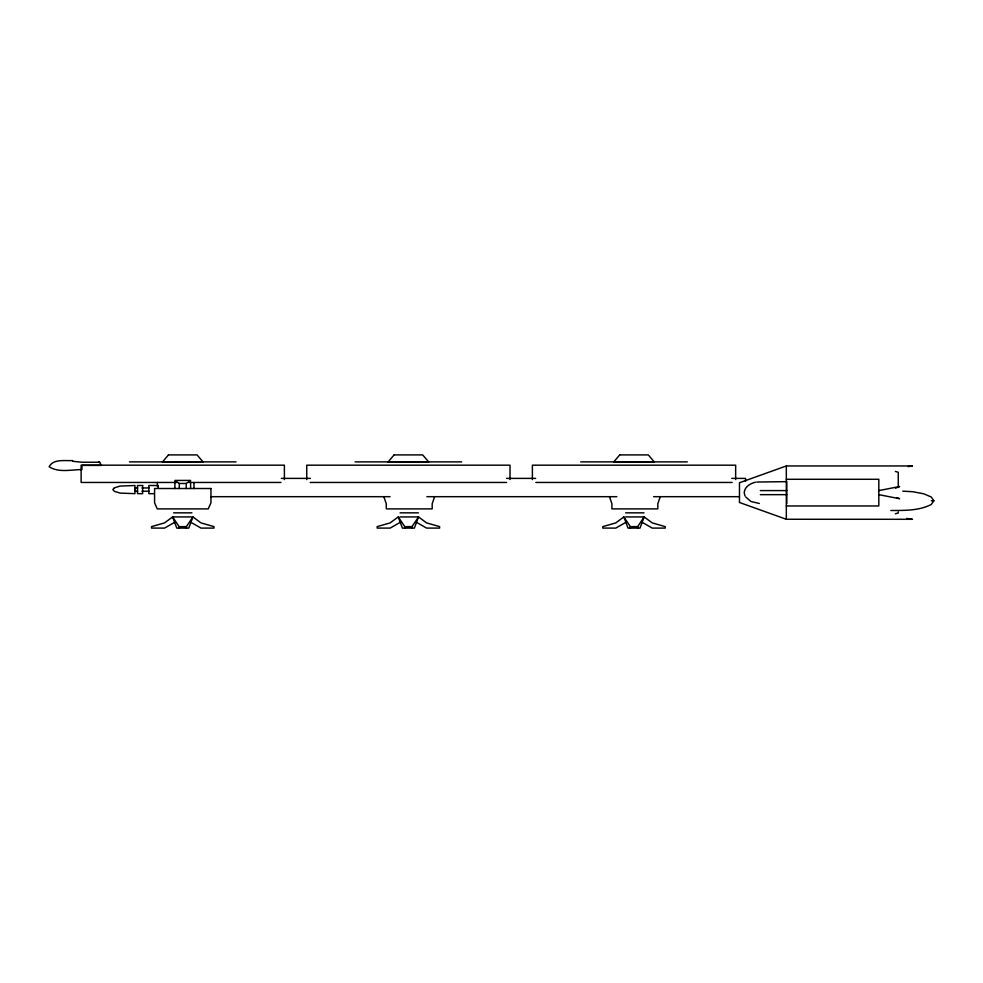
<?xml version="1.0" encoding="UTF-8"?>
<svg xmlns="http://www.w3.org/2000/svg" width="983" height="983" viewBox="0 0 983 983"><rect width="100%" height="100%" fill="white"/><g stroke="black" fill="none" stroke-linecap="round" stroke-linejoin="round"><path stroke-width="1.47" d="M190.567 522.133L200.974 528.092L213.987 528.092L213.987 526.618L200.974 522.895L192.914 516.935L188.748 528.092L176.78 528.092L172.615 516.935L164.554 522.895L151.542 526.618L151.542 528.092L164.554 528.092L174.962 522.133M416.19 522.133L426.597 528.092L439.61 528.092L439.61 526.618L426.597 522.895L418.537 516.935L414.371 528.092L402.403 528.092L398.238 516.935L390.177 522.895L377.165 526.618L377.165 528.092L390.177 528.092L400.585 522.133M641.825 522.133L652.233 528.092L665.233 528.092L665.233 526.618L652.233 522.895L644.16 516.935L639.994 528.092L628.026 528.092L623.861 516.935L615.8 522.895L602.788 526.618L602.788 528.092L615.8 528.092L626.208 522.133M434.633 496.734L432.188 503.763L432.188 508.887L386.282 508.887L386.282 503.763L383.849 496.734M660.257 496.734L657.811 503.763L657.811 508.887L611.918 508.887L611.918 503.763L609.472 496.734M186.401 528.092L186.401 526.618L192.914 516.935M412.024 528.092L412.024 526.618L418.537 516.935M637.66 528.092L637.66 526.618L644.16 516.935M902.824 491.156L912.912 491.733L923.922 493.859L931.27 497.017L933.85 500.752L931.27 504.488C918.847 510.877 904.434 510.41 890.831 510.509M186.242 483.476L190.604 480.429L174.913 480.429L179.287 483.476L186.242 483.476L186.242 488.563M895.513 488.182L899.605 486.524L878.839 490.591M908.095 466.606L912.494 465.954L786.326 465.954L739.474 482.764L739.474 502.485L786.326 519.27L912.494 519.294L906.633 518.434M755.522 482.186C750.348 483.403 744.61 486.757 744.205 492.618L745.003 496.01M895.353 513.826L898.265 512.954L898.265 511.86M756.787 482.051L786.781 481.645L786.781 503.603M72.595 460.548C65.124 461.076 53.303 458.545 49.15 466.778C58.685 472.921 71.255 469.641 81.933 469.579L81.933 465.414L101.532 465.414L99.062 461.641M129.449 461.875L236.067 461.875M355.072 461.875L461.703 461.875M580.707 461.875L687.326 461.875M99.738 462.231L81.933 462.231L72.595 461.273M281.31 478.389L310.419 478.389M506.54 478.389L535.649 478.389M731.77 478.389L745.556 478.389L745.556 481.301M786.326 479.286L878.814 479.286L878.814 505.962L786.326 505.962M176.915 482.456L81.134 482.456L81.134 465.18L284.394 465.18L284.394 479.581M188.613 482.456L280.929 482.456M310.223 482.456L506.552 482.456M535.846 482.456L732.188 482.456M158.288 485.504L148.838 485.504L148.838 493.663L154.245 493.663M137.681 487.961L134.843 487.961L134.843 491.217L137.681 491.217M141.933 487.961L149.011 487.961M760.338 490.591L786.756 490.591M141.933 491.217L149.011 491.217M760.338 494.658L786.756 494.658M210.829 496.685L390.091 496.685M426.868 496.685L616.857 496.685M653.621 496.685L739.425 496.685M931.27 500.752L933.85 500.752M173.598 512.843L191.931 512.843M400.069 512.843L418.402 512.843M625.692 512.843L644.037 512.843M173.598 516.935L191.931 516.935M400.069 516.935L418.402 516.935M625.692 516.935L644.037 516.935M172.615 516.935L179.115 526.618L186.401 526.618M398.238 516.935L404.75 526.618L412.024 526.618M623.861 516.935L630.373 526.618L637.66 526.618M759.318 503.468L750.951 501.502L745.778 497.029M878.839 494.658L899.605 498.725L896.877 497.607M895.353 471.422L898.265 472.295L898.265 487.47M786.326 465.954L786.326 519.27M735.653 479.581L735.653 465.18L532.381 465.18L532.381 479.581M630.373 526.618L630.373 528.092M510.017 479.581L510.017 465.18L306.757 465.18L306.757 479.581M404.75 526.618L404.75 528.092M193.97 482.751L193.97 488.563M190.604 481.781L190.604 488.563M179.287 483.476L179.287 488.563M179.115 526.618L179.115 528.092M174.913 481.781L174.913 488.563M158.288 486.057L158.288 487.543M157.366 482.444L157.366 486.61M210.952 488.514L210.952 502.817L208.236 508.899L157.28 508.887L154.577 502.817L154.577 488.514L210.952 488.514M168.474 454.908L162.428 462.022L203.1 462.022L197.055 454.908L168.474 454.908M394.097 454.908L388.052 462.022L428.723 462.022L422.678 454.908L394.097 454.908M619.72 454.908L613.675 462.022L654.359 462.022L648.301 454.908L619.72 454.908M114.421 487.814L112.848 489.583L114.421 491.353L120.086 493.085L134.966 493.663L134.966 485.504L120.086 486.081L114.421 487.814M142.633 485.504L137.509 485.504L137.509 493.663L142.633 493.663L142.633 485.504"/></g></svg>
